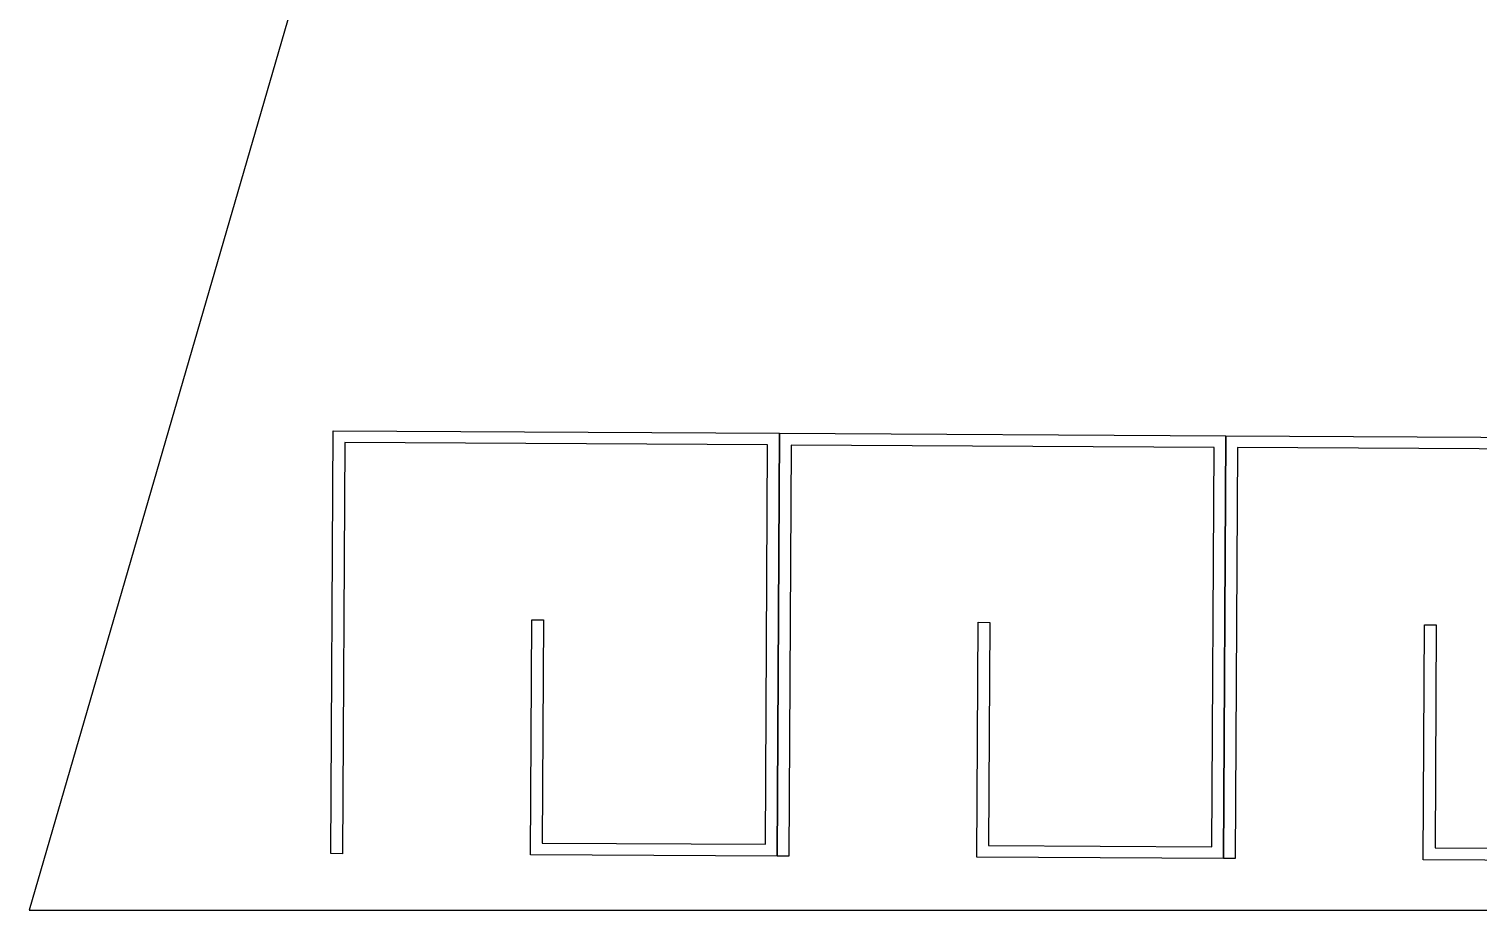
# Model space of a CAD drawing. Header units: millimetres. Extents: x -14813 to 141433, y -60308 to 84383.
# Drawn here: x 95478 to 101649, y 54383 to 58133 of the extents above; entities that cross this region are included whole.
import ezdxf

# ---------------------------------------------------------------- set-up
doc = ezdxf.new("R2010")
doc.units = ezdxf.units.MM
doc.layers.add('раздевалки', color=40, linetype='Continuous', lineweight=25)
doc.layers.add('территория', color=74, linetype='Continuous', lineweight=25)

msp = doc.modelspace()

# ---------------------------------------------------------------- linework, layer by layer
at = {"layer": 'раздевалки'}
for points in [[(96761.8, 54622.9), (96771.7, 56422.8), (98671.7, 56412.4), (98661.8, 54612.4), (97611.8, 54618.2), (97617.3, 55618.2), (97667.3, 55617.9), (97662.1, 54667.9), (98612.1, 54662.7), (98621.4, 56362.7), (96821.5, 56372.6), (96811.8, 54622.6), (96761.8, 54622.9)], [(98661.8, 54612.4), (98671.7, 56412.4), (100571.7, 56402), (100561.8, 54602), (99511.8, 54607.8), (99517.3, 55607.7), (99567.3, 55607.5), (99562.1, 54657.5), (100512.1, 54652.3), (100521.4, 56352.2), (98721.4, 56362.1), (98711.8, 54612.2), (98661.8, 54612.4)], [(100561.8, 54602), (100571.7, 56402), (102471.6, 56391.5), (102461.8, 54591.6), (101411.8, 54597.3), (101417.3, 55597.3), (101467.3, 55597), (101462, 54647.1), (102412, 54641.8), (102421.4, 56341.8), (100621.4, 56351.7), (100611.8, 54601.7), (100561.8, 54602)]]:
    msp.add_lwpolyline(points, dxfattribs=at)
at = {"layer": 'территория'}
msp.add_lwpolyline([(95477.7, 54383.1), (125477.7, 54383.1), (139338.5, 64533.6), (136889.7, 84383.1), (104191.9, 84383.1), (95477.7, 54383.1)], dxfattribs=at)

doc.saveas('drawing.dxf')
